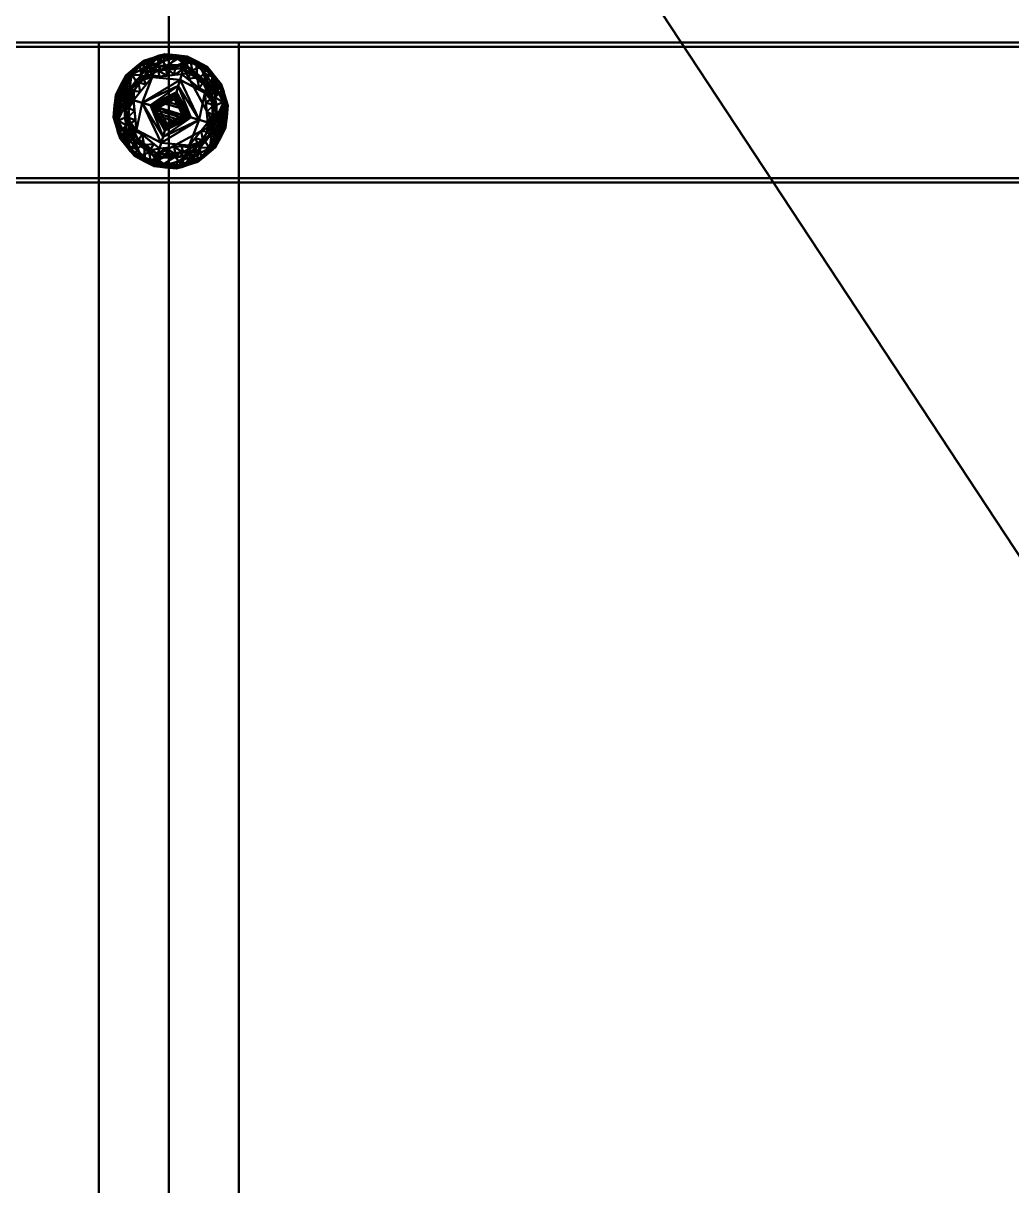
# Model space of a CAD drawing. Header units: millimetres. Extents: x -1905 to 795, y -245 to 965.
# Drawn here: x -606.5 to -253.6, y 276.5 to 691.8 of the extents above; entities that cross this region are included whole.
import ezdxf

# ---------------------------------------------------------------- set-up
doc = ezdxf.new("R2010")
doc.units = ezdxf.units.MM
doc.layers.add('I-FURN', color=7, linetype='Continuous', lineweight=40)

msp = doc.modelspace()

# ---------------------------------------------------------------- meshes
at = {"layer": 'I-FURN', "color": 252, "true_color": 0xa39689}
mesh = msp.add_polyface(dxfattribs=at)
corners = [(-554.52, -245.09, 725), (-554.52, -243.09, 725), (-1902.52, -243.09, 725), (-1902.52, 962.91, 725), (-554.52, 962.91, 725), (-554.52, 964.91, 725), (-1904.52, 964.91, 725), (-1904.52, -245.09, 725)]
mesh.append_faces([[corners[k] for k in face] for face in [(7, 2, 3, 6)]], dxfattribs={"vtx0": -1, "vtx2": -1, "color": 252})
mesh.append_faces([[corners[k] for k in face] for face in [(0, 1, 2, 7)]], dxfattribs={"vtx2": -1, "color": 252})
mesh.append_faces([[corners[k] for k in face] for face in [(3, 4, 5, 6)]], dxfattribs={"vtx3": -1, "color": 252})
mesh = msp.add_polyface(dxfattribs=at)
corners = [(-554.52, -245.09, 700), (-1904.52, -245.09, 700), (-1904.52, 964.91, 700), (-554.52, 964.91, 700), (-554.52, 962.91, 700), (-1902.52, 962.91, 700), (-1902.52, -243.09, 700), (-554.52, -243.09, 700)]
mesh.append_faces([[corners[k] for k in face] for face in [(2, 5, 6, 1)]], dxfattribs={"vtx0": -1, "vtx2": -1, "color": 252})
mesh.append_faces([[corners[k] for k in face] for face in [(3, 4, 5, 2)]], dxfattribs={"vtx2": -1, "color": 252})
mesh.append_faces([[corners[k] for k in face] for face in [(6, 7, 0, 1)]], dxfattribs={"vtx3": -1, "color": 252})
mesh = msp.add_polyface(dxfattribs=at)
corners = [(-554.52, -245.09, 725), (795.48, -245.09, 725), (795.48, 964.91, 725), (-554.52, 964.91, 725), (-554.52, 962.91, 725), (793.48, 962.91, 725), (793.48, -243.09, 725), (-554.52, -243.09, 725)]
mesh.append_faces([[corners[k] for k in face] for face in [(5, 6, 1, 2)]], dxfattribs={"vtx1": -1, "vtx3": -1, "color": 252})
mesh.append_faces([[corners[k] for k in face] for face in [(3, 4, 5, 2)]], dxfattribs={"vtx2": -1, "color": 252})
mesh.append_faces([[corners[k] for k in face] for face in [(6, 7, 0, 1)]], dxfattribs={"vtx3": -1, "color": 252})
mesh = msp.add_polyface(dxfattribs=at)
corners = [(-554.52, -245.09, 700), (-554.52, -243.09, 700), (793.48, -243.09, 700), (793.48, 962.91, 700), (-554.52, 962.91, 700), (-554.52, 964.91, 700), (795.48, 964.91, 700), (795.48, -245.09, 700)]
mesh.append_faces([[corners[k] for k in face] for face in [(2, 7, 0, 1)]], dxfattribs={"vtx0": -1, "color": 252})
mesh.append_faces([[corners[k] for k in face] for face in [(7, 2, 3, 6)]], dxfattribs={"vtx0": -1, "vtx2": -1, "color": 252})
mesh.append_faces([[corners[k] for k in face] for face in [(5, 6, 3, 4)]], dxfattribs={"vtx1": -1, "color": 252})
mesh = msp.add_polyface(dxfattribs=at)
corners = [(-1902.52, 962.91, 725), (-1902.52, -243.09, 725), (-554.52, -243.09, 725), (-554.52, 962.91, 725), (-1191.35, 428.44, 725), (-906.26, 428.44, 725), (-906.26, 292.33, 725), (-1191.35, 292.33, 725)]
mesh.append_faces([[corners[k] for k in face] for face in [(3, 5, 6, 2), (7, 1, 2, 6)]], dxfattribs={"vtx0": -1, "vtx2": -1, "color": 252})
mesh.append_faces([[corners[k] for k in face] for face in [(3, 0, 4, 5), (7, 4, 0, 1)]], dxfattribs={"vtx1": -1, "vtx3": -1, "color": 252})
mesh = msp.add_polyface(dxfattribs=at)
corners = [(-1902.52, 962.91, 700), (-554.52, 962.91, 700), (-554.52, -243.09, 700), (-1902.52, -243.09, 700), (-1191.35, 428.44, 700), (-1191.35, 292.33, 700), (-906.26, 292.33, 700), (-906.26, 428.44, 700)]
mesh.append_faces([[corners[k] for k in face] for face in [(5, 3, 0, 4), (4, 0, 1, 7)]], dxfattribs={"vtx0": -1, "vtx2": -1, "color": 252})
mesh.append_faces([[corners[k] for k in face] for face in [(2, 3, 5, 6), (1, 2, 6, 7)]], dxfattribs={"vtx1": -1, "vtx3": -1, "color": 252})
mesh = msp.add_polyface(dxfattribs=at)
corners = [(-554.52, 962.91, 725), (-554.52, -243.09, 725), (-554.52, -243.09, 700), (-554.52, 962.91, 700)]
mesh.append_faces([[corners[k] for k in face] for face in [(0, 1, 2, 3)]], dxfattribs={"color": 252})
mesh = msp.add_polyface(dxfattribs=at)
corners = [(793.48, 962.91, 725), (-554.52, 962.91, 725), (-554.52, -243.09, 725), (793.48, -243.09, 725), (82.31, 428.44, 725), (82.31, 292.33, 725), (-202.78, 292.33, 725), (-202.78, 428.44, 725)]
mesh.append_faces([[corners[k] for k in face] for face in [(0, 4, 5, 3), (4, 0, 1, 7)]], dxfattribs={"vtx0": -1, "vtx2": -1, "color": 252})
mesh.append_faces([[corners[k] for k in face] for face in [(2, 3, 5, 6), (6, 7, 1, 2)]], dxfattribs={"vtx1": -1, "vtx3": -1, "color": 252})
mesh = msp.add_polyface(dxfattribs=at)
corners = [(793.48, 962.91, 700), (793.48, -243.09, 700), (-554.52, -243.09, 700), (-554.52, 962.91, 700), (82.31, 428.44, 700), (-202.78, 428.44, 700), (-202.78, 292.33, 700), (82.31, 292.33, 700)]
mesh.append_faces([[corners[k] for k in face] for face in [(3, 5, 6, 2), (2, 6, 7, 1)]], dxfattribs={"vtx0": -1, "vtx2": -1, "color": 252})
mesh.append_faces([[corners[k] for k in face] for face in [(4, 5, 3, 0), (7, 4, 0, 1)]], dxfattribs={"vtx1": -1, "vtx3": -1, "color": 252})
mesh = msp.add_polyface(dxfattribs=at)
corners = [(-554.52, -243.09, 725), (-554.52, 962.91, 725), (-554.52, 962.91, 700), (-554.52, -243.09, 700)]
mesh.append_faces([[corners[k] for k in face] for face in [(0, 1, 2, 3)]], dxfattribs={"color": 252})
at = {"layer": 'I-FURN', "color": 250, "true_color": 0x141414}
mesh = msp.add_polyface(dxfattribs=at)
corners = [(-1724.52, 684.91, 700), (-1724.52, 634.91, 700), (615.48, 634.91, 700), (615.48, 684.91, 700)]
mesh.append_faces([[corners[k] for k in face] for face in [(0, 1, 2, 3)]], dxfattribs={"color": 250})
mesh = msp.add_polyface(dxfattribs=at)
corners = [(-1724.52, 684.91, 650), (-1724.52, 684.91, 700), (615.48, 684.91, 700), (615.48, 684.91, 650)]
mesh.append_faces([[corners[k] for k in face] for face in [(3, 0, 1, 2)]], dxfattribs={"color": 250})
mesh = msp.add_polyface(dxfattribs=at)
corners = [(-1724.52, 634.91, 650), (-1724.52, 684.91, 650), (615.48, 684.91, 650), (615.48, 634.91, 650)]
mesh.append_faces([[corners[k] for k in face] for face in [(0, 1, 2, 3)]], dxfattribs={"color": 250})
mesh = msp.add_polyface(dxfattribs=at)
corners = [(-1724.52, 683.41, 651.5), (-1724.52, 636.41, 651.5), (615.48, 636.41, 651.5), (615.48, 683.41, 651.5)]
mesh.append_faces([[corners[k] for k in face] for face in [(3, 0, 1, 2)]], dxfattribs={"color": 250})
mesh = msp.add_polyface(dxfattribs=at)
corners = [(-1724.52, 683.41, 698.5), (-1724.52, 683.41, 651.5), (615.48, 683.41, 651.5), (615.48, 683.41, 698.5)]
mesh.append_faces([[corners[k] for k in face] for face in [(3, 0, 1, 2)]], dxfattribs={"color": 250})
mesh = msp.add_polyface(dxfattribs=at)
corners = [(-1724.52, 636.41, 698.5), (-1724.52, 683.41, 698.5), (615.48, 683.41, 698.5), (615.48, 636.41, 698.5)]
mesh.append_faces([[corners[k] for k in face] for face in [(3, 0, 1, 2)]], dxfattribs={"color": 250})
mesh = msp.add_polyface(dxfattribs=at)
corners = [(-579.52, 84.91, 650), (-579.52, 84.91, 575), (-579.52, 634.91, 575), (-579.52, 634.91, 650), (-579.52, 684.91, 650), (-579.52, 684.91, 20.54), (-579.52, 634.91, 20.54), (-579.52, 634.91, 525), (-579.52, 84.91, 525), (-579.52, 84.91, 20.54), (-579.52, 34.91, 20.54), (-579.52, 34.91, 650)]
mesh.append_faces([[corners[k] for k in face] for face in [(7, 8, 1, 2)]], dxfattribs={"vtx1": -1, "vtx3": -1, "color": 250})
mesh.append_faces([[corners[k] for k in face] for face in [(5, 6, 7, 4)]], dxfattribs={"vtx2": -1, "color": 250})
mesh.append_faces([[corners[k] for k in face] for face in [(11, 0, 1, 8), (2, 3, 4, 7)]], dxfattribs={"vtx2": -1, "vtx3": -1, "color": 250})
mesh.append_faces([[corners[k] for k in face] for face in [(8, 9, 10, 11)]], dxfattribs={"vtx3": -1, "color": 250})
mesh = msp.add_polyface(dxfattribs=at)
corners = [(-529.52, 684.91, 20.54), (-529.52, 634.91, 20.54), (-579.52, 634.91, 20.54), (-579.52, 684.91, 20.54)]
mesh.append_faces([[corners[k] for k in face] for face in [(3, 0, 1, 2)]], dxfattribs={"color": 250})
mesh = msp.add_polyface(dxfattribs=at)
corners = [(-529.52, 684.91, 650), (-529.52, 684.91, 20.54), (-579.52, 684.91, 20.54), (-579.52, 684.91, 650)]
mesh.append_faces([[corners[k] for k in face] for face in [(0, 1, 2, 3)]], dxfattribs={"color": 250})
mesh = msp.add_polyface(dxfattribs=at)
corners = [(-529.52, 634.91, 650), (-529.52, 684.91, 650), (-579.52, 684.91, 650), (-579.52, 634.91, 650)]
mesh.append_faces([[corners[k] for k in face] for face in [(0, 1, 2, 3)]], dxfattribs={"color": 250})
mesh = msp.add_polyface(dxfattribs=at)
corners = [(-529.52, 84.91, 650), (-529.52, 34.91, 650), (-529.52, 34.91, 20.54), (-529.52, 84.91, 20.54), (-529.52, 84.91, 525), (-529.52, 634.91, 525), (-529.52, 634.91, 20.54), (-529.52, 684.91, 20.54), (-529.52, 684.91, 650), (-529.52, 634.91, 650), (-529.52, 634.91, 575), (-529.52, 84.91, 575)]
mesh.append_faces([[corners[k] for k in face] for face in [(4, 5, 10, 11)]], dxfattribs={"vtx1": -1, "vtx3": -1, "color": 250})
mesh.append_faces([[corners[k] for k in face] for face in [(2, 3, 4, 1)]], dxfattribs={"vtx2": -1, "color": 250})
mesh.append_faces([[corners[k] for k in face] for face in [(8, 9, 10, 5), (11, 0, 1, 4)]], dxfattribs={"vtx2": -1, "vtx3": -1, "color": 250})
mesh.append_faces([[corners[k] for k in face] for face in [(5, 6, 7, 8)]], dxfattribs={"vtx3": -1, "color": 250})
at = {"layer": 'I-FURN', "color": 250, "true_color": 0x191919}
mesh = msp.add_polyface(dxfattribs=at)
corners = [(-570.77, 665.4, 8.39), (-562.24, 675.85, 8.39), (-548.82, 677.2, 8.39), (-538.37, 668.67, 8.39), (-537.02, 655.25, 8.39), (-535.9, 654.91, 7.75), (-535.02, 654.65, 6.78), (-534.46, 654.48, 5.59), (-534.26, 654.42, 4.27), (-533.5, 662.38, 4.27), (-535.84, 670.03, 4.27), (-540.92, 676.2, 4.27), (-547.99, 679.96, 4.27), (-555.95, 680.72, 4.27), (-563.6, 678.38, 4.27), (-569.77, 673.29, 4.27), (-573.52, 666.23, 4.27), (-573.33, 666.17, 5.59), (-572.77, 666, 6.78), (-571.89, 665.74, 7.75), (-566.5, 670.63, 8.39), (-537.69, 661.96, 8.39), (-570.03, 671.85, 6.6), (-534.08, 661.03, 6.6), (-571.47, 670.09, 4.27), (-533.84, 658.77, 4.27), (-571.85, 669.54, 5.9), (-533.83, 658.11, 5.9), (-564.8, 676.64, 6.9), (-535.8, 667.91, 6.9), (-570.3, 669.48, 7.75), (-567.85, 673.42, 7.45), (-535.16, 658.91, 7.75), (-535.03, 663.54, 7.45), (-557.86, 679.51, 6.94), (-540, 674.14, 6.94), (-567.47, 675.09, 6.19), (-534.42, 665.14, 6.19), (-564.76, 677.46, 5.61), (-559.77, 679.55, 4.27), (-561.35, 678.91, 6.26), (-566.68, 675.84, 4.27), (-561.46, 677.78, 7.56), (-535.38, 668.62, 5.61), (-538.38, 673.12, 4.27), (-537.42, 671.71, 6.26), (-534.67, 666.21, 4.27), (-537.75, 670.39, 7.55), (-538.03, 665.31, 8.39), (-557.94, 680.22, 5.59), (-551.9, 680.3, 6.15), (-545.45, 678.28, 6.58), (-539.54, 674.68, 5.59), (-544.46, 678.08, 4.27), (-542.22, 676.62, 6.22), (-555.53, 676.53, 8.39), (-558.88, 676.19, 8.39), (-543.59, 672.94, 8.39), (-543.17, 676.05, 7.55), (-540.98, 670.8, 8.39), (-546.74, 677.76, 7.71), (-551.47, 679.09, 7.65), (-546.2, 675.07, 8.39), (-568.64, 668.01, 8.39), (-537.35, 658.6, 8.39), (-564.37, 673.24, 8.39), (-551.97, 680.34, 4.27), (-552.17, 676.86, 8.39)]
mesh.append_faces([[corners[k] for k in face] for face in [(6, 27, 5), (18, 26, 17), (19, 26, 18), (0, 30, 19), (24, 26, 15), (48, 47, 3), (53, 54, 11), (15, 36, 41), (44, 45, 10), (11, 52, 44), (55, 34, 56)]], dxfattribs={"vtx0": -1, "vtx1": -1, "color": 250})
mesh.append_faces([[corners[k] for k in face] for face in [(15, 26, 22), (32, 23, 33), (19, 30, 22), (40, 28, 42), (26, 24, 17), (28, 38, 36), (27, 7, 25), (36, 31, 28), (26, 19, 22), (40, 38, 28), (22, 30, 31), (49, 34, 50), (23, 27, 9), (29, 45, 47), (28, 65, 42), (37, 33, 23), (45, 29, 43), (27, 23, 5), (31, 36, 22), (37, 46, 43), (5, 23, 32), (30, 63, 31), (47, 45, 35), (37, 29, 33), (64, 32, 33), (47, 48, 29), (49, 50, 13), (51, 50, 61), (12, 50, 51), (36, 15, 22), (38, 41, 36), (29, 37, 43), (37, 23, 9), (54, 51, 58), (40, 42, 34), (38, 40, 14), (49, 40, 34), (52, 45, 44), (35, 45, 52), (10, 45, 43), (29, 48, 33), (51, 60, 58), (40, 49, 39), (52, 11, 54), (60, 51, 61), (54, 58, 35), (42, 56, 34), (35, 52, 54), (51, 54, 53), (50, 34, 61), (59, 47, 35), (60, 62, 58), (59, 35, 58), (61, 2, 60), (55, 61, 34), (28, 31, 65)]], dxfattribs={"vtx0": -1, "vtx1": -1, "vtx2": -1, "color": 250})
mesh.append_faces([[corners[k] for k in face] for face in [(27, 25, 9), (38, 14, 41), (42, 65, 1), (37, 9, 46), (42, 1, 56), (60, 2, 62), (30, 0, 63)]], dxfattribs={"vtx0": -1, "vtx2": -1, "color": 250})
mesh.append_faces([[corners[k] for k in face] for face in [(20, 65, 31, 63), (39, 14, 40), (6, 7, 27), (4, 5, 32), (64, 4, 32), (21, 64, 33, 48), (57, 59, 58, 62), (13, 39, 49), (46, 10, 43), (66, 13, 50, 12), (53, 12, 51), (59, 3, 47), (67, 2, 61, 55)]], dxfattribs={"vtx1": -1, "vtx2": -1, "color": 250})
mesh.append_faces([[corners[k] for k in face] for face in [(24, 16, 17), (7, 8, 25)]], dxfattribs={"vtx2": -1, "color": 250})
mesh = msp.add_polyface(dxfattribs=at)
corners = [(-573.52, 666.23, 4.27), (-569.77, 673.29, 4.27), (-563.6, 678.38, 4.27), (-555.95, 680.72, 4.27), (-547.99, 679.96, 4.27), (-540.92, 676.2, 4.27), (-535.84, 670.03, 4.27), (-533.5, 662.38, 4.27), (-534.26, 654.42, 4.27), (-534.58, 654.52, 2.58), (-535.5, 654.79, 1.16), (-536.86, 655.2, 0.2), (-538.48, 655.69, -0.13), (-539.71, 667.95, -0.13), (-549.26, 675.74, -0.13), (-561.52, 674.51, -0.13), (-569.31, 664.96, -0.13), (-570.92, 665.45, 0.2), (-572.29, 665.86, 1.16), (-573.2, 666.14, 2.58), (-567.71, 673.5, 1.04), (-535.1, 663.69, 1.04), (-571.47, 670.09, 4.27), (-533.84, 658.77, 4.27), (-570.5, 670.34, 1.35), (-534.51, 659.52, 1.35), (-552.31, 679.47, 1.16), (-544.65, 677.17, 1.16), (-559.34, 678.85, 1.26), (-539.13, 672.77, 1.26), (-569.5, 669.15, 0.27), (-565.41, 669.74, -0.13), (-536.01, 659.07, 0.27), (-539.09, 661.82, -0.13), (-563.75, 675.67, 0.42), (-563.1, 677.96, 2.04), (-566.68, 675.84, 4.27), (-568.5, 674.24, 2.61), (-559.77, 679.55, 4.27), (-565.84, 676.61, 2.66), (-537.21, 667.69, 0.42), (-536.48, 669.96, 2.04), (-534.67, 666.21, 4.27), (-534.03, 663.87, 2.61), (-538.38, 673.12, 4.27), (-534.95, 667.32, 2.66), (-555.39, 675.13, -0.13), (-544.48, 671.85, -0.13), (-551.97, 680.34, 4.27), (-544.46, 678.08, 4.27), (-548.16, 679.37, 2.03), (-548.84, 677.89, 0.44), (-560.71, 676.86, 0.25), (-556.52, 678.23, 0.35), (-555.75, 679.78, 1.53), (-539.08, 670.35, 0.25), (-541.82, 673.81, 0.35), (-541.61, 675.53, 1.53)]
mesh.append_faces([[corners[k] for k in face] for face in [(22, 19, 0)]], dxfattribs={"vtx0": -1, "color": 250})
mesh.append_faces([[corners[k] for k in face] for face in [(17, 30, 16), (48, 54, 3), (1, 24, 22), (23, 25, 7), (4, 50, 48), (13, 40, 33), (36, 37, 1), (3, 28, 38), (42, 45, 6), (46, 51, 14), (49, 50, 4), (5, 57, 49)]], dxfattribs={"vtx0": -1, "vtx1": -1, "color": 250})
mesh.append_faces([[corners[k] for k in face] for face in [(15, 34, 52), (17, 24, 30), (28, 34, 35), (29, 44, 41), (32, 21, 25), (19, 22, 24), (30, 20, 31), (43, 21, 45), (27, 47, 51), (28, 53, 52), (30, 24, 20), (27, 49, 57), (35, 38, 28), (32, 33, 21), (42, 43, 45), (9, 25, 23), (40, 29, 41), (26, 50, 51), (32, 25, 11), (50, 27, 51), (37, 20, 24), (56, 55, 13), (34, 20, 35), (54, 53, 28), (40, 13, 55), (34, 31, 20), (37, 39, 20), (39, 37, 36), (1, 37, 24), (35, 20, 39), (35, 39, 2), (40, 21, 33), (40, 41, 21), (7, 25, 43), (6, 45, 41), (21, 43, 25), (41, 45, 21), (52, 53, 15), (26, 48, 50), (57, 56, 27), (27, 50, 49), (26, 51, 46), (52, 34, 28), (53, 26, 46), (26, 53, 54), (26, 54, 48), (54, 28, 3), (55, 29, 40), (56, 29, 55), (29, 56, 57), (56, 47, 27), (57, 5, 29)]], dxfattribs={"vtx0": -1, "vtx1": -1, "vtx2": -1, "color": 250})
mesh.append_faces([[corners[k] for k in face] for face in [(39, 36, 2), (32, 12, 33), (35, 2, 38), (29, 5, 44)]], dxfattribs={"vtx0": -1, "vtx2": -1, "color": 250})
mesh.append_faces([[corners[k] for k in face] for face in [(18, 19, 24), (17, 18, 24), (10, 11, 25), (13, 47, 56), (11, 12, 32), (9, 10, 25), (31, 16, 30), (15, 31, 34), (42, 7, 43), (44, 6, 41), (47, 14, 51), (46, 15, 53)]], dxfattribs={"vtx1": -1, "vtx2": -1, "color": 250})
mesh.append_faces([[corners[k] for k in face] for face in [(23, 8, 9)]], dxfattribs={"vtx2": -1, "color": 250})
mesh = msp.add_polyface(dxfattribs=at)
corners = [(-549.9, 673.6, 10.25), (-541.68, 666.89, 10.25), (-540.62, 656.33, 10.25), (-539.75, 656.07, 9.71), (-538.86, 655.8, 9.22), (-537.95, 655.53, 8.78), (-537.02, 655.25, 8.39), (-538.37, 668.67, 8.39), (-548.82, 677.2, 8.39), (-562.24, 675.85, 8.39), (-570.77, 665.4, 8.39), (-569.84, 665.12, 8.78), (-568.92, 664.85, 9.22), (-568.03, 664.58, 9.71), (-567.17, 664.32, 10.25), (-560.46, 672.54, 10.25), (-564.76, 667.27, 10.25), (-541, 660.13, 10.25), (-567.7, 669.16, 8.39), (-537.5, 660.07, 8.39), (-567.75, 668.66, 9), (-537.74, 659.63, 9), (-564.97, 672.5, 8.39), (-563, 673.11, 9.22), (-555.18, 673.07, 10.25), (-555.53, 676.53, 8.39), (-537.94, 664.37, 8.39), (-539.25, 665.96, 9.22), (-545.79, 670.25, 10.25), (-543.59, 672.94, 8.39), (-552.39, 675.95, 9.22), (-546.55, 674.14, 9.25), (-542.26, 670.62, 9.3), (-558.36, 674.92, 9.45), (-566.95, 667.67, 9.6), (-562.61, 669.91, 10.25), (-565.42, 670.58, 9.36), (-566.15, 671.47, 8.82), (-563.43, 671.65, 9.69), (-561.12, 673.31, 9.66), (-538.95, 659.24, 9.6), (-541.34, 663.51, 10.25), (-538.62, 662.51, 9.36), (-537.52, 662.86, 8.82), (-539.7, 664.51, 9.69), (-540.71, 667.17, 9.66), (-540.45, 668.53, 9.2), (-540.98, 670.8, 8.39), (-540.95, 670.64, 8.83), (-543.68, 673.08, 8.92), (-546.2, 675.07, 8.39), (-547.57, 675.7, 8.79), (-550.74, 676.69, 8.78), (-554.06, 676.95, 8.79), (-558.88, 676.19, 8.39), (-560.21, 675.49, 8.88), (-555.57, 675.89, 9.25), (-552.17, 676.86, 8.39), (-549.37, 675.36, 9.22), (-557.24, 676.55, 8.82), (-544.43, 672.4, 9.41), (-552.54, 673.34, 10.25), (-547.84, 671.92, 10.25), (-543.74, 668.57, 10.25), (-557.82, 672.8, 10.25)]
mesh.append_faces([[corners[k] for k in face] for face in [(11, 18, 10)]], dxfattribs={"vtx0": -1, "color": 250})
mesh.append_faces([[corners[k] for k in face] for face in [(35, 36, 16), (5, 21, 4), (18, 37, 22), (15, 38, 35), (4, 40, 3), (1, 45, 63), (24, 33, 64)]], dxfattribs={"vtx0": -1, "vtx1": -1, "color": 250})
mesh.append_faces([[corners[k] for k in face] for face in [(21, 42, 40), (11, 20, 18), (42, 43, 27), (36, 20, 34), (37, 18, 20), (23, 38, 39), (30, 58, 52), (36, 37, 20), (45, 1, 44), (58, 0, 31), (5, 19, 21), (4, 21, 40), (39, 55, 23), (51, 31, 49), (49, 32, 48), (49, 60, 32), (51, 49, 50), (45, 46, 32), (53, 30, 52), (38, 23, 36), (12, 34, 20), (36, 34, 16), (38, 15, 39), (37, 23, 22), (23, 37, 36), (36, 35, 38), (39, 64, 33), (55, 39, 33), (43, 42, 21), (40, 42, 17), (44, 42, 27), (19, 43, 21), (27, 43, 26), (44, 27, 45), (41, 42, 44), (46, 45, 27), (45, 32, 63), (27, 7, 46), (49, 31, 60), (46, 48, 32), (7, 48, 46), (48, 29, 49), (52, 51, 8), (58, 31, 51), (57, 53, 52), (56, 30, 53), (33, 59, 55), (23, 55, 9), (33, 56, 59), (56, 53, 59), (24, 56, 33), (52, 58, 51), (56, 61, 30), (25, 59, 53), (54, 55, 59), (61, 58, 30), (62, 60, 31), (60, 63, 32)]], dxfattribs={"vtx0": -1, "vtx1": -1, "vtx2": -1, "color": 250})
mesh.append_faces([[corners[k] for k in face] for face in [(20, 11, 12), (34, 12, 13), (40, 17, 2), (40, 2, 3), (39, 15, 64), (49, 29, 50), (53, 57, 25), (52, 8, 57), (31, 0, 62)]], dxfattribs={"vtx0": -1, "vtx2": -1, "color": 250})
mesh.append_faces([[corners[k] for k in face] for face in [(48, 7, 47, 29), (60, 62, 28, 63)]], dxfattribs={"vtx0": -1, "vtx3": -1, "color": 250})
mesh.append_faces([[corners[k] for k in face] for face in [(26, 7, 27), (14, 16, 34), (13, 14, 34), (61, 0, 58), (19, 26, 43), (41, 17, 42), (9, 22, 23), (25, 54, 59), (24, 61, 56), (1, 41, 44), (50, 8, 51), (54, 9, 55)]], dxfattribs={"vtx1": -1, "vtx2": -1, "color": 250})
mesh.append_faces([[corners[k] for k in face] for face in [(5, 6, 19)]], dxfattribs={"vtx2": -1, "color": 250})
mesh = msp.add_polyface(dxfattribs=at)
corners = [(-538.48, 655.69, -0.13), (-546.27, 646.14, -0.13), (-558.53, 644.91, -0.13), (-568.07, 652.7, -0.13), (-569.31, 664.96, -0.13), (-561.52, 674.51, -0.13), (-549.26, 675.74, -0.13), (-539.71, 667.95, -0.13)]
mesh.append_faces([[corners[k] for k in face] for face in [(0, 6, 7)]], dxfattribs={"vtx0": -1, "color": 250})
mesh.append_faces([[corners[k] for k in face] for face in [(1, 2, 0)]], dxfattribs={"vtx1": -1, "color": 250})
mesh.append_faces([[corners[k] for k in face] for face in [(4, 5, 6, 0), (2, 3, 4, 0)]], dxfattribs={"vtx2": -1, "vtx3": -1, "color": 250})
mesh = msp.add_polyface(dxfattribs=at)
corners = [(-555.25, 655.83, 13.84), (-556.22, 656.24, 13.84), (-557.07, 656.86, 13.84), (-557.76, 657.65, 13.84), (-558.26, 658.58, 13.84), (-558.54, 659.59, 13.84), (-558.58, 660.65, 13.84), (-558.39, 661.68, 13.84), (-557.98, 662.65, 13.84), (-557.36, 663.5, 13.84), (-556.57, 664.19, 13.84), (-555.64, 664.69, 13.84), (-554.63, 664.97, 13.84), (-553.57, 665.01, 13.84), (-552.54, 664.83, 13.84), (-551.85, 667.13, 13.27), (-551.17, 669.38, 12.48), (-550.52, 671.54, 11.47), (-549.9, 673.6, 10.25), (-560.46, 672.54, 10.25), (-567.17, 664.32, 10.25), (-566.11, 653.76, 10.25), (-557.89, 647.05, 10.25), (-557.27, 649.11, 11.47), (-556.62, 651.27, 12.48), (-555.94, 653.52, 13.27), (-564.04, 663.38, 12), (-561.1, 662.49, 13.15)]
mesh.append_faces([[corners[k] for k in face] for face in [(15, 13, 14)]], dxfattribs={"vtx0": -1, "color": 250})
mesh.append_faces([[corners[k] for k in face] for face in [(7, 27, 6), (24, 26, 23), (21, 26, 20), (5, 27, 4), (3, 25, 2), (9, 27, 8), (10, 27, 9), (25, 27, 24), (13, 15, 12), (11, 15, 10), (20, 26, 19)]], dxfattribs={"vtx0": -1, "vtx1": -1, "color": 250})
mesh.append_faces([[corners[k] for k in face] for face in [(24, 27, 26), (27, 25, 4), (17, 19, 26), (27, 10, 15), (26, 27, 16), (26, 21, 23)]], dxfattribs={"vtx0": -1, "vtx1": -1, "vtx2": -1, "color": 250})
mesh.append_faces([[corners[k] for k in face] for face in [(27, 5, 6), (25, 1, 2), (25, 3, 4), (26, 16, 17), (15, 11, 12)]], dxfattribs={"vtx0": -1, "vtx2": -1, "color": 250})
mesh.append_faces([[corners[k] for k in face] for face in [(22, 23, 21), (18, 19, 17)]], dxfattribs={"vtx1": -1, "color": 250})
mesh.append_faces([[corners[k] for k in face] for face in [(7, 8, 27), (15, 16, 27)]], dxfattribs={"vtx1": -1, "vtx2": -1, "color": 250})
mesh.append_faces([[corners[k] for k in face] for face in [(25, 0, 1)]], dxfattribs={"vtx2": -1, "color": 250})
mesh = msp.add_polyface(dxfattribs=at)
corners = [(-557.89, 647.05, 10.25), (-547.33, 648.11, 10.25), (-540.62, 656.33, 10.25), (-541.68, 666.89, 10.25), (-549.9, 673.6, 10.25), (-550.52, 671.54, 11.47), (-551.17, 669.38, 12.48), (-551.85, 667.13, 13.27), (-552.54, 664.83, 13.84), (-551.57, 664.41, 13.84), (-550.72, 663.79, 13.84), (-550.03, 663, 13.84), (-549.53, 662.07, 13.84), (-549.25, 661.06, 13.84), (-549.2, 660.01, 13.84), (-549.39, 658.97, 13.84), (-549.81, 658, 13.84), (-550.43, 657.15, 13.84), (-551.22, 656.46, 13.84), (-552.15, 655.96, 13.84), (-553.16, 655.68, 13.84), (-554.21, 655.64, 13.84), (-555.25, 655.83, 13.84), (-555.94, 653.52, 13.27), (-556.62, 651.27, 12.48), (-557.27, 649.11, 11.47), (-543.75, 657.27, 12), (-546.69, 658.16, 13.15)]
mesh.append_faces([[corners[k] for k in face] for face in [(23, 21, 22)]], dxfattribs={"vtx0": -1, "color": 250})
mesh.append_faces([[corners[k] for k in face] for face in [(6, 26, 5), (3, 26, 2), (7, 27, 6), (13, 27, 12), (25, 26, 24), (11, 7, 10), (15, 27, 14), (17, 27, 16), (18, 27, 17), (21, 23, 20), (19, 23, 18)]], dxfattribs={"vtx0": -1, "vtx1": -1, "color": 250})
mesh.append_faces([[corners[k] for k in face] for face in [(26, 6, 27), (3, 5, 26), (26, 27, 24), (12, 27, 7), (27, 18, 23), (26, 25, 1)]], dxfattribs={"vtx0": -1, "vtx1": -1, "vtx2": -1, "color": 250})
mesh.append_faces([[corners[k] for k in face] for face in [(27, 13, 14), (7, 9, 10), (7, 11, 12), (26, 1, 2), (23, 19, 20)]], dxfattribs={"vtx0": -1, "vtx2": -1, "color": 250})
mesh.append_faces([[corners[k] for k in face] for face in [(4, 5, 3), (0, 1, 25)]], dxfattribs={"vtx1": -1, "color": 250})
mesh.append_faces([[corners[k] for k in face] for face in [(23, 24, 27), (15, 16, 27)]], dxfattribs={"vtx1": -1, "vtx2": -1, "color": 250})
mesh.append_faces([[corners[k] for k in face] for face in [(7, 8, 9)]], dxfattribs={"vtx2": -1, "color": 250})
mesh = msp.add_polyface(dxfattribs=at)
corners = [(-538.48, 655.69, -0.13), (-536.86, 655.2, 0.2), (-535.5, 654.79, 1.16), (-534.58, 654.52, 2.58), (-534.26, 654.42, 4.27), (-538.02, 647.36, 4.27), (-544.19, 642.27, 4.27), (-551.84, 639.93, 4.27), (-559.8, 640.69, 4.27), (-566.86, 644.45, 4.27), (-571.95, 650.62, 4.27), (-574.29, 658.27, 4.27), (-573.52, 666.23, 4.27), (-573.2, 666.14, 2.58), (-572.29, 665.86, 1.16), (-570.92, 665.45, 0.2), (-569.31, 664.96, -0.13), (-568.07, 652.7, -0.13), (-558.53, 644.91, -0.13), (-546.27, 646.14, -0.13), (-540.07, 647.15, 1.04), (-572.69, 656.96, 1.04), (-536.31, 650.56, 4.27), (-573.94, 661.88, 4.27), (-537.28, 650.31, 1.35), (-573.27, 661.14, 1.35), (-555.48, 641.18, 1.16), (-563.13, 643.48, 1.16), (-548.45, 641.8, 1.26), (-568.66, 647.88, 1.26), (-538.28, 651.5, 0.27), (-542.37, 650.92, -0.13), (-571.78, 661.58, 0.27), (-568.69, 658.83, -0.13), (-544.04, 644.98, 0.42), (-544.69, 642.69, 2.04), (-541.1, 644.81, 4.27), (-539.29, 646.41, 2.61), (-548.01, 641.1, 4.27), (-541.95, 644.04, 2.66), (-570.58, 652.97, 0.42), (-571.3, 650.7, 2.04), (-573.12, 654.45, 4.27), (-573.75, 656.78, 2.61), (-569.41, 647.53, 4.27), (-572.84, 653.33, 2.66), (-552.4, 645.53, -0.13), (-563.3, 648.81, -0.13), (-555.82, 640.31, 4.27), (-563.33, 642.57, 4.27), (-559.62, 641.28, 2.03), (-558.94, 642.76, 0.44), (-547.07, 643.79, 0.25), (-551.27, 642.42, 0.35), (-552.03, 640.87, 1.53), (-568.71, 650.3, 0.25), (-565.97, 646.84, 0.35), (-566.18, 645.13, 1.53)]
mesh.append_faces([[corners[k] for k in face] for face in [(5, 24, 22), (1, 30, 0), (47, 56, 17), (17, 40, 33), (36, 37, 5), (7, 28, 38), (42, 45, 10), (46, 51, 18), (8, 50, 48), (9, 57, 49)]], dxfattribs={"vtx0": -1, "vtx1": -1, "color": 250})
mesh.append_faces([[corners[k] for k in face] for face in [(29, 44, 41), (32, 21, 25), (42, 43, 45), (24, 30, 1), (28, 34, 35), (27, 51, 50), (3, 22, 24), (30, 24, 20), (40, 29, 41), (37, 20, 24), (27, 47, 51), (52, 34, 28), (32, 33, 21), (23, 13, 25), (17, 56, 55), (50, 49, 27), (35, 38, 28), (30, 20, 31), (56, 27, 57), (27, 49, 57), (25, 15, 32), (43, 21, 45), (28, 53, 52), (34, 20, 35), (53, 28, 54), (40, 17, 55), (34, 31, 20), (37, 39, 20), (39, 37, 36), (5, 37, 24), (35, 20, 39), (35, 39, 6), (40, 21, 33), (40, 41, 21), (11, 25, 43), (10, 45, 41), (21, 43, 25), (41, 45, 21), (52, 53, 19), (26, 48, 50), (26, 50, 51), (26, 51, 46), (52, 19, 34), (53, 26, 46), (26, 53, 54), (26, 54, 48), (54, 28, 7), (55, 29, 40), (56, 29, 55), (29, 56, 57), (56, 47, 27), (57, 9, 29)]], dxfattribs={"vtx0": -1, "vtx1": -1, "vtx2": -1, "color": 250})
mesh.append_faces([[corners[k] for k in face] for face in [(25, 14, 15), (32, 15, 16), (39, 36, 6), (32, 16, 33), (35, 6, 38), (29, 9, 44)]], dxfattribs={"vtx0": -1, "vtx2": -1, "color": 250})
mesh.append_faces([[corners[k] for k in face] for face in [(2, 3, 24), (13, 14, 25), (7, 48, 54), (1, 2, 24), (11, 23, 25), (31, 0, 30), (19, 31, 34), (42, 11, 43), (44, 10, 41), (8, 49, 50), (47, 18, 51), (46, 19, 53)]], dxfattribs={"vtx1": -1, "vtx2": -1, "color": 250})
mesh.append_faces([[corners[k] for k in face] for face in [(23, 12, 13), (3, 4, 22)]], dxfattribs={"vtx2": -1, "color": 250})
mesh = msp.add_polyface(dxfattribs=at)
corners = [(-534.26, 654.42, 4.27), (-534.46, 654.48, 5.59), (-535.02, 654.65, 6.78), (-535.9, 654.91, 7.75), (-537.02, 655.25, 8.39), (-545.55, 644.8, 8.39), (-558.97, 643.45, 8.39), (-569.42, 651.98, 8.39), (-570.77, 665.4, 8.39), (-571.89, 665.74, 7.75), (-572.77, 666, 6.78), (-573.33, 666.17, 5.59), (-573.52, 666.23, 4.27), (-574.29, 658.27, 4.27), (-571.95, 650.62, 4.27), (-566.86, 644.45, 4.27), (-559.8, 640.69, 4.27), (-551.84, 639.93, 4.27), (-544.19, 642.27, 4.27), (-538.02, 647.36, 4.27), (-541.28, 650.03, 8.39), (-570.09, 658.69, 8.39), (-537.76, 648.8, 6.6), (-573.71, 659.62, 6.6), (-536.31, 650.56, 4.27), (-573.94, 661.88, 4.27), (-535.93, 651.11, 5.9), (-573.96, 662.55, 5.9), (-542.99, 644.01, 6.9), (-571.99, 652.74, 6.9), (-537.48, 651.17, 7.75), (-539.94, 647.24, 7.45), (-572.63, 661.75, 7.75), (-572.76, 657.11, 7.45), (-549.93, 641.14, 6.94), (-567.79, 646.51, 6.94), (-540.32, 645.56, 6.19), (-573.36, 655.51, 6.19), (-543.03, 643.19, 5.61), (-548.01, 641.1, 4.27), (-546.44, 641.74, 6.26), (-541.1, 644.81, 4.27), (-546.33, 642.88, 7.56), (-572.41, 652.03, 5.61), (-569.41, 647.53, 4.27), (-570.36, 648.94, 6.26), (-573.12, 654.45, 4.27), (-570.04, 650.26, 7.55), (-569.76, 655.34, 8.39), (-549.85, 640.44, 5.59), (-555.89, 640.35, 6.15), (-562.34, 642.37, 6.58), (-568.24, 645.97, 5.59), (-563.33, 642.57, 4.27), (-565.57, 644.03, 6.22), (-552.26, 644.13, 8.39), (-548.9, 644.46, 8.39), (-564.19, 647.72, 8.39), (-564.62, 644.6, 7.55), (-566.81, 649.85, 8.39), (-561.05, 642.89, 7.71), (-556.31, 641.56, 7.65), (-561.58, 645.58, 8.39), (-539.15, 652.64, 8.39), (-570.43, 662.05, 8.39), (-543.42, 647.41, 8.39), (-555.82, 640.31, 4.27), (-555.62, 643.79, 8.39)]
mesh.append_faces([[corners[k] for k in face] for face in [(4, 30, 3), (10, 27, 9), (24, 26, 19), (2, 26, 1), (53, 54, 15), (19, 36, 41), (44, 45, 14), (15, 52, 44), (55, 34, 56)]], dxfattribs={"vtx0": -1, "vtx1": -1, "color": 250})
mesh.append_faces([[corners[k] for k in face] for face in [(23, 27, 13), (19, 26, 22), (26, 24, 1), (22, 30, 31), (36, 31, 28), (42, 40, 28), (40, 38, 28), (49, 34, 50), (27, 11, 25), (43, 45, 29), (33, 23, 37), (3, 30, 22), (32, 23, 33), (45, 47, 29), (28, 38, 36), (26, 3, 22), (23, 9, 27), (23, 32, 9), (30, 63, 31), (31, 36, 22), (37, 46, 43), (28, 65, 42), (47, 45, 35), (37, 29, 33), (64, 32, 33), (47, 48, 29), (49, 50, 17), (51, 50, 61), (16, 50, 51), (36, 19, 22), (38, 41, 36), (29, 37, 43), (37, 23, 13), (54, 51, 58), (40, 42, 34), (38, 40, 18), (49, 40, 34), (52, 45, 44), (35, 45, 52), (14, 45, 43), (29, 48, 33), (51, 60, 58), (40, 49, 39), (52, 15, 54), (60, 51, 61), (54, 58, 35), (42, 56, 34), (35, 52, 54), (51, 54, 53), (50, 34, 61), (59, 47, 35), (60, 62, 58), (59, 35, 58), (61, 6, 60), (55, 61, 34), (28, 31, 65)]], dxfattribs={"vtx0": -1, "vtx1": -1, "vtx2": -1, "color": 250})
mesh.append_faces([[corners[k] for k in face] for face in [(40, 39, 18), (26, 2, 3), (38, 18, 41), (42, 65, 5), (37, 13, 46), (42, 5, 56), (60, 6, 62), (30, 4, 63)]], dxfattribs={"vtx0": -1, "vtx2": -1, "color": 250})
mesh.append_faces([[corners[k] for k in face] for face in [(8, 9, 32), (20, 65, 31, 63), (10, 11, 27), (7, 48, 47), (25, 13, 27), (64, 8, 32), (21, 64, 33, 48), (57, 59, 58, 62), (17, 39, 49), (46, 14, 43), (66, 17, 50, 16), (53, 16, 51), (59, 7, 47), (67, 6, 61, 55)]], dxfattribs={"vtx1": -1, "vtx2": -1, "color": 250})
mesh.append_faces([[corners[k] for k in face] for face in [(24, 0, 1), (11, 12, 25)]], dxfattribs={"vtx2": -1, "color": 250})
mesh = msp.add_polyface(dxfattribs=at)
corners = [(-570.77, 665.4, 8.39), (-569.42, 651.98, 8.39), (-558.97, 643.45, 8.39), (-545.55, 644.8, 8.39), (-537.02, 655.25, 8.39), (-537.95, 655.53, 8.78), (-538.86, 655.8, 9.22), (-539.75, 656.07, 9.71), (-540.62, 656.33, 10.25), (-547.33, 648.11, 10.25), (-557.89, 647.05, 10.25), (-566.11, 653.76, 10.25), (-567.17, 664.32, 10.25), (-568.03, 664.58, 9.71), (-568.92, 664.85, 9.22), (-569.84, 665.12, 8.78), (-543.03, 653.38, 10.25), (-566.79, 660.53, 10.25), (-540.08, 651.49, 8.39), (-570.28, 660.58, 8.39), (-540.04, 651.99, 9), (-570.05, 661.02, 9), (-542.82, 648.15, 8.39), (-544.79, 647.54, 9.22), (-552.61, 647.58, 10.25), (-552.26, 644.13, 8.39), (-569.85, 656.28, 8.39), (-568.54, 654.69, 9.22), (-562, 650.41, 10.25), (-564.19, 647.72, 8.39), (-555.4, 644.7, 9.22), (-561.24, 646.51, 9.25), (-565.53, 650.03, 9.3), (-549.43, 645.73, 9.45), (-540.84, 652.99, 9.6), (-545.18, 650.75, 10.25), (-542.36, 650.08, 9.36), (-541.64, 649.18, 8.82), (-544.36, 649, 9.69), (-546.67, 647.34, 9.66), (-568.83, 661.41, 9.6), (-566.45, 657.14, 10.25), (-569.17, 658.14, 9.36), (-570.26, 657.79, 8.82), (-568.09, 656.14, 9.69), (-567.08, 653.48, 9.66), (-567.34, 652.12, 9.2), (-566.81, 649.85, 8.39), (-566.83, 650.01, 8.83), (-564.11, 647.57, 8.92), (-561.58, 645.58, 8.39), (-560.22, 644.95, 8.79), (-557.04, 643.97, 8.78), (-553.72, 643.7, 8.79), (-548.9, 644.46, 8.39), (-547.57, 645.17, 8.88), (-552.22, 644.77, 9.25), (-555.62, 643.79, 8.39), (-558.42, 645.3, 9.22), (-550.55, 644.1, 8.82), (-563.35, 648.26, 9.41), (-555.25, 647.32, 10.25), (-559.94, 648.73, 10.25), (-564.05, 652.08, 10.25), (-549.97, 647.85, 10.25)]
mesh.append_faces([[corners[k] for k in face] for face in [(5, 18, 4)]], dxfattribs={"vtx0": -1, "color": 250})
mesh.append_faces([[corners[k] for k in face] for face in [(35, 36, 16), (15, 21, 14), (18, 37, 22), (9, 38, 35), (14, 40, 13), (11, 45, 63), (24, 33, 64)]], dxfattribs={"vtx0": -1, "vtx1": -1, "color": 250})
mesh.append_faces([[corners[k] for k in face] for face in [(21, 42, 40), (30, 58, 52), (36, 37, 20), (18, 20, 37), (42, 43, 27), (38, 39, 23), (14, 21, 40), (58, 10, 31), (15, 19, 21), (5, 20, 18), (51, 31, 49), (39, 55, 23), (45, 11, 44), (36, 20, 34), (49, 32, 48), (49, 60, 32), (51, 49, 50), (45, 46, 32), (53, 30, 52), (38, 23, 36), (6, 34, 20), (36, 34, 16), (38, 9, 39), (37, 23, 22), (23, 37, 36), (36, 35, 38), (39, 64, 33), (55, 39, 33), (43, 42, 21), (40, 42, 17), (44, 42, 27), (19, 43, 21), (27, 43, 26), (44, 27, 45), (41, 42, 44), (46, 45, 27), (45, 32, 63), (27, 1, 46), (49, 31, 60), (46, 48, 32), (1, 48, 46), (48, 29, 49), (52, 51, 2), (58, 31, 51), (57, 53, 52), (56, 30, 53), (33, 59, 55), (23, 55, 3), (33, 56, 59), (56, 53, 59), (24, 56, 33), (52, 58, 51), (56, 61, 30), (25, 59, 53), (54, 55, 59), (61, 58, 30), (62, 60, 31), (60, 63, 32)]], dxfattribs={"vtx0": -1, "vtx1": -1, "vtx2": -1, "color": 250})
mesh.append_faces([[corners[k] for k in face] for face in [(40, 17, 12), (20, 5, 6), (34, 6, 7), (39, 9, 64), (49, 29, 50), (53, 57, 25), (52, 2, 57), (31, 10, 62)]], dxfattribs={"vtx0": -1, "vtx2": -1, "color": 250})
mesh.append_faces([[corners[k] for k in face] for face in [(48, 1, 47, 29), (60, 62, 28, 63)]], dxfattribs={"vtx0": -1, "vtx3": -1, "color": 250})
mesh.append_faces([[corners[k] for k in face] for face in [(8, 16, 34), (26, 1, 27), (12, 13, 40), (19, 26, 43), (3, 22, 23), (7, 8, 34), (61, 10, 58), (41, 17, 42), (25, 54, 59), (24, 61, 56), (11, 41, 44), (50, 2, 51), (54, 3, 55)]], dxfattribs={"vtx1": -1, "vtx2": -1, "color": 250})
mesh.append_faces([[corners[k] for k in face] for face in [(15, 0, 19)]], dxfattribs={"vtx2": -1, "color": 250})
mesh = msp.add_polyface(dxfattribs=at)
corners = [(-549.39, 658.97, 13.85), (-549.2, 660.01, 13.85), (-549.25, 661.06, 13.85), (-549.53, 662.07, 13.84), (-550.03, 663, 13.84), (-550.72, 663.79, 13.84), (-551.57, 664.41, 13.84), (-552.54, 664.83, 13.84), (-553.57, 665.01, 13.84), (-554.63, 664.97, 13.84), (-555.64, 664.69, 13.84), (-556.57, 664.19, 13.84), (-557.36, 663.5, 13.85), (-557.98, 662.65, 13.85), (-558.39, 661.68, 13.85), (-552.54, 664.83, 13.85)]
mesh.append_faces([[corners[k] for k in face] for face in [(5, 3, 4), (11, 9, 10)]], dxfattribs={"vtx0": -1, "color": 250})
mesh.append_faces([[corners[k] for k in face] for face in [(7, 3, 6), (8, 11, 7)]], dxfattribs={"vtx0": -1, "vtx1": -1, "color": 250})
mesh.append_faces([[corners[k] for k in face] for face in [(15, 2, 12), (7, 11, 3)]], dxfattribs={"vtx0": -1, "vtx1": -1, "vtx2": -1, "color": 250})
mesh.append_faces([[corners[k] for k in face] for face in [(12, 2, 3, 11), (3, 5, 6), (15, 12, 13), (11, 8, 9)]], dxfattribs={"vtx0": -1, "vtx2": -1, "color": 250})
mesh.append_faces([[corners[k] for k in face] for face in [(14, 15, 13)]], dxfattribs={"vtx1": -1, "color": 250})
mesh.append_faces([[corners[k] for k in face] for face in [(1, 2, 15)]], dxfattribs={"vtx1": -1, "vtx2": -1, "color": 250})
mesh.append_faces([[corners[k] for k in face] for face in [(15, 0, 1)]], dxfattribs={"vtx2": -1, "color": 250})
mesh = msp.add_polyface(dxfattribs=at)
corners = [(-549.49, 659, 13.85), (-552.57, 664.73, 13.85), (-558.3, 661.65, 13.87), (-558.3, 661.65, 19.12), (-558.3, 661.65, 24.37), (-558.3, 661.65, 29.62), (-558.3, 661.65, 34.87), (-552.57, 664.73, 34.87), (-549.49, 659, 34.87), (-549.49, 659, 29.62), (-549.49, 659, 24.37), (-549.49, 659, 19.12)]
mesh.append_faces([[corners[k] for k in face] for face in [(1, 10, 11, 0), (7, 4, 5, 6)]], dxfattribs={"vtx0": -1, "color": 250})
mesh.append_faces([[corners[k] for k in face] for face in [(7, 10, 4), (10, 1, 4)]], dxfattribs={"vtx0": -1, "vtx1": -1, "vtx2": -1, "color": 250})
mesh.append_faces([[corners[k] for k in face] for face in [(7, 8, 9, 10), (1, 2, 3, 4)]], dxfattribs={"vtx3": -1, "color": 250})
mesh = msp.add_polyface(dxfattribs=at)
corners = [(-549.49, 659, 34.87), (-552.57, 664.73, 34.87), (-558.3, 661.65, 34.87), (-555.22, 655.92, 34.87)]
mesh.append_faces([[corners[k] for k in face] for face in [(3, 0, 1, 2)]], dxfattribs={"color": 250})
mesh = msp.add_polyface(dxfattribs=at)
corners = [(-558.39, 661.68, 13.85), (-558.58, 660.65, 13.85), (-558.54, 659.59, 13.85), (-558.26, 658.58, 13.84), (-557.76, 657.65, 13.84), (-557.07, 656.86, 13.84), (-556.22, 656.24, 13.84), (-555.25, 655.83, 13.84), (-554.21, 655.64, 13.84), (-553.16, 655.68, 13.84), (-552.15, 655.96, 13.84), (-551.22, 656.46, 13.84), (-550.43, 657.15, 13.85), (-549.81, 658, 13.85), (-549.39, 658.97, 13.87), (-555.25, 655.83, 13.87)]
mesh.append_faces([[corners[k] for k in face] for face in [(5, 3, 4), (15, 13, 14)]], dxfattribs={"vtx0": -1, "color": 250})
mesh.append_faces([[corners[k] for k in face] for face in [(8, 11, 7)]], dxfattribs={"vtx0": -1, "vtx1": -1, "color": 250})
mesh.append_faces([[corners[k] for k in face] for face in [(3, 7, 11)]], dxfattribs={"vtx0": -1, "vtx1": -1, "vtx2": -1, "color": 250})
mesh.append_faces([[corners[k] for k in face] for face in [(3, 5, 6), (3, 6, 7), (13, 0, 1), (11, 8, 9), (13, 15, 0)]], dxfattribs={"vtx0": -1, "vtx2": -1, "color": 250})
mesh.append_faces([[corners[k] for k in face] for face in [(2, 3, 11, 12), (1, 2, 12, 13)]], dxfattribs={"vtx1": -1, "vtx3": -1, "color": 250})
mesh.append_faces([[corners[k] for k in face] for face in [(9, 10, 11)]], dxfattribs={"vtx2": -1, "color": 250})
mesh = msp.add_polyface(dxfattribs=at)
corners = [(-558.3, 661.65, 34.87), (-558.3, 661.65, 29.62), (-558.3, 661.65, 24.37), (-558.3, 661.65, 19.12), (-558.3, 661.65, 13.87), (-555.22, 655.92, 13.87), (-549.49, 659, 13.87), (-549.49, 659, 19.12), (-549.49, 659, 24.37), (-549.49, 659, 29.62), (-549.49, 659, 34.87), (-555.22, 655.92, 34.87)]
mesh.append_faces([[corners[k] for k in face] for face in [(8, 11, 5)]], dxfattribs={"vtx0": -1, "vtx1": -1, "vtx2": -1, "color": 250})
mesh.append_faces([[corners[k] for k in face] for face in [(11, 1, 2, 5)]], dxfattribs={"vtx0": -1, "vtx2": -1, "vtx3": -1, "color": 250})
mesh.append_faces([[corners[k] for k in face] for face in [(3, 4, 5, 2), (11, 0, 1), (9, 10, 11, 8)]], dxfattribs={"vtx2": -1, "color": 250})
mesh.append_faces([[corners[k] for k in face] for face in [(5, 6, 7, 8)]], dxfattribs={"vtx3": -1, "color": 250})
at = {"layer": 'I-FURN', "color": 250, "true_color": 0x141414}
mesh = msp.add_polyface(dxfattribs=at)
corners = [(-1724.52, 636.41, 651.5), (-1724.52, 636.41, 698.5), (615.48, 636.41, 698.5), (615.48, 636.41, 651.5)]
mesh.append_faces([[corners[k] for k in face] for face in [(3, 0, 1, 2)]], dxfattribs={"color": 250})
mesh = msp.add_polyface(dxfattribs=at)
corners = [(-1724.52, 634.91, 700), (-1724.52, 634.91, 650), (615.48, 634.91, 650), (615.48, 634.91, 700)]
mesh.append_faces([[corners[k] for k in face] for face in [(3, 0, 1, 2)]], dxfattribs={"color": 250})
mesh = msp.add_polyface(dxfattribs=at)
corners = [(-529.52, 634.91, 525), (-529.52, 84.91, 525), (-579.52, 84.91, 525), (-579.52, 634.91, 525)]
mesh.append_faces([[corners[k] for k in face] for face in [(0, 1, 2, 3)]], dxfattribs={"color": 250})
mesh = msp.add_polyface(dxfattribs=at)
corners = [(-529.52, 634.91, 20.54), (-529.52, 634.91, 525), (-579.52, 634.91, 525), (-579.52, 634.91, 20.54)]
mesh.append_faces([[corners[k] for k in face] for face in [(0, 1, 2, 3)]], dxfattribs={"color": 250})
mesh = msp.add_polyface(dxfattribs=at)
corners = [(-529.52, 634.91, 575), (-529.52, 634.91, 650), (-579.52, 634.91, 650), (-579.52, 634.91, 575)]
mesh.append_faces([[corners[k] for k in face] for face in [(0, 1, 2, 3)]], dxfattribs={"color": 250})
mesh = msp.add_polyface(dxfattribs=at)
corners = [(-529.52, 84.91, 575), (-529.52, 634.91, 575), (-579.52, 634.91, 575), (-579.52, 84.91, 575)]
mesh.append_faces([[corners[k] for k in face] for face in [(3, 0, 1, 2)]], dxfattribs={"color": 250})

doc.saveas('drawing.dxf')
